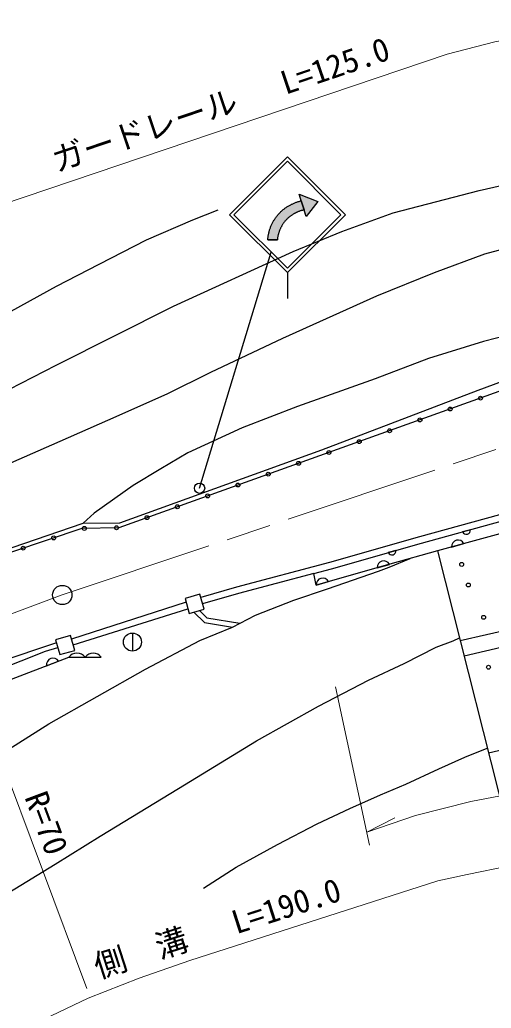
# Model space of a CAD drawing. Units: millimetres, scale not verified. Extents: x 40000 to 680000, y 20000 to 380000.
# Drawn here: x 473008 to 509603, y 260129 to 336896 of the extents above; entities that cross this region are included whole.
import ezdxf
from ezdxf.enums import TextEntityAlignment as Align

# ---------------------------------------------------------------- set-up
doc = ezdxf.new("R2010")
doc.units = ezdxf.units.MM
doc.header["$LTSCALE"] = 1000
doc.linetypes.add('CHAIN', pattern=[18.5, 12, -1.5, 3.5, -1.5])
for name, color, linetype, lineweight in [('M-BGD', 7, 'Continuous', 25), ('M-BMK', 2, 'CHAIN', 13), ('M-BMK-SRVR', 3, 'Continuous', 25), ('M-STR-HTXT', 7, 'Continuous', 13), ('M-STR-STRC', 7, 'Continuous', 25)]:
    doc.layers.add(name, color=color, linetype=linetype, lineweight=lineweight)
doc.styles.add('ＭＳ ゴシック', font='')
doc.styles.get('ＭＳ ゴシック').set_extended_font_data('MS Gothic')

msp = doc.modelspace()

# ---------------------------------------------------------------- hatches: boundary and pattern name
at = {"layer": 'M-STR-STRC'}
for points in [[(495079, 322125), (495035, 322116), (494991, 322106), (494947, 322096), (494904, 322084), (494860, 322072), (494817, 322059), (494774, 322045), (494731, 322031), (494689, 322016), (494646, 322000), (494604, 321983), (494563, 321966), (494522, 321948), (494481, 321929), (494440, 321909), (494400, 321889), (494360, 321868), (494320, 321846), (494281, 321824), (494242, 321801), (494204, 321777), (494166, 321753), (494128, 321728), (494091, 321702), (494054, 321676), (494018, 321649), (493982, 321622), (493947, 321593), (493912, 321565), (493878, 321535), (493844, 321505), (493811, 321475), (493779, 321443), (493746, 321412), (493715, 321379), (493684, 321347), (493654, 321313), (493624, 321279), (493595, 321245), (493566, 321210), (493538, 321175), (493511, 321139), (493484, 321102), (493458, 321066), (493432, 321028), (493407, 320991), (493383, 320952), (493360, 320914), (493337, 320875), (493315, 320836), (493294, 320796), (493273, 320756), (493253, 320715), (493234, 320675), (493215, 320633), (493197, 320592), (493180, 320550), (493163, 320508), (493148, 320466), (493133, 320423), (493119, 320381), (493105, 320337), (493093, 320294), (493081, 320251), (493069, 320207), (493059, 320163), (493049, 320119), (493041, 320075), (493032, 320030), (493025, 319986), (493019, 319941), (493013, 319896), (493008, 319852), (493004, 319807), (493003, 319802), (492260, 319804), (492263, 319842), (492268, 319900), (492274, 319958), (492281, 320016), (492288, 320073), (492297, 320130), (492307, 320188), (492318, 320245), (492330, 320301), (492343, 320358), (492357, 320414), (492372, 320471), (492388, 320526), (492405, 320582), (492423, 320637), (492441, 320692), (492461, 320747), (492482, 320801), (492503, 320855), (492526, 320908), (492550, 320962), (492574, 321014), (492599, 321066), (492626, 321118), (492653, 321170), (492681, 321220), (492710, 321271), (492739, 321321), (492770, 321370), (492802, 321419), (492834, 321467), (492867, 321515), (492901, 321562), (492936, 321608), (492972, 321654), (493008, 321699), (493045, 321744), (493083, 321788), (493122, 321831), (493162, 321873), (493202, 321915), (493243, 321956), (493284, 321997), (493327, 322037), (493370, 322075), (493414, 322114), (493458, 322151), (493503, 322188), (493549, 322224), (493595, 322259), (493642, 322293), (493689, 322326), (493738, 322359), (493786, 322391), (493835, 322421), (493885, 322452), (493935, 322481), (493986, 322509), (494037, 322536), (494089, 322563), (494141, 322588), (494194, 322613), (494247, 322637), (494300, 322660), (494354, 322681), (494408, 322702), (494462, 322722), (494517, 322741), (494572, 322759), (494628, 322777), (494684, 322793), (494740, 322808), (494796, 322822), (494853, 322835), (494687, 323355), (496157, 322790), (495245, 321606)], [(494853, 322835), (494796, 322822), (494740, 322808), (494684, 322793), (494628, 322777), (494572, 322759), (494517, 322741), (494462, 322722), (494408, 322702), (494354, 322681), (494300, 322660), (494247, 322637), (494194, 322613), (494141, 322588), (494089, 322563), (494037, 322536), (493986, 322509), (493935, 322481), (493885, 322452), (493835, 322421), (493786, 322391), (493738, 322359), (493689, 322326), (493642, 322293), (493595, 322259), (493549, 322224), (493503, 322188), (493458, 322151), (493414, 322114), (493370, 322075), (493327, 322037), (493284, 321997), (493243, 321956), (493202, 321915), (493162, 321873), (493122, 321831), (493083, 321788), (493045, 321744), (493008, 321699), (492972, 321654), (492936, 321608), (492901, 321562), (492867, 321515), (492834, 321467), (492802, 321419), (492770, 321370), (492739, 321321), (492710, 321271), (492681, 321220), (492653, 321170), (492626, 321118), (492599, 321066), (492574, 321014), (492550, 320962), (492526, 320908), (492503, 320855), (492482, 320801), (492461, 320747), (492441, 320692), (492423, 320637), (492405, 320582), (492388, 320526), (492372, 320471), (492357, 320414), (492343, 320358), (492330, 320301), (492318, 320245), (492307, 320188), (492297, 320130), (492288, 320073), (492281, 320016), (492274, 319958), (492268, 319900), (492263, 319842), (492260, 319804), (493003, 319802), (493008, 319852), (493013, 319896), (493019, 319941), (493025, 319986), (493032, 320030), (493041, 320075), (493049, 320119), (493059, 320163), (493069, 320207), (493081, 320251), (493093, 320294), (493105, 320337), (493119, 320381), (493133, 320423), (493148, 320466), (493163, 320508), (493180, 320550), (493197, 320592), (493215, 320633), (493234, 320675), (493253, 320715), (493273, 320756), (493294, 320796), (493315, 320836), (493337, 320875), (493360, 320914), (493383, 320952), (493407, 320991), (493432, 321028), (493458, 321066), (493484, 321102), (493511, 321139), (493538, 321175), (493566, 321210), (493595, 321245), (493624, 321279), (493654, 321313), (493684, 321347), (493715, 321379), (493746, 321412), (493779, 321443), (493811, 321475), (493844, 321505), (493878, 321535), (493912, 321565), (493947, 321593), (493982, 321622), (494018, 321649), (494054, 321676), (494091, 321702), (494128, 321728), (494166, 321753), (494204, 321777), (494242, 321801), (494281, 321824), (494320, 321846), (494360, 321868), (494400, 321889), (494440, 321909), (494481, 321929), (494522, 321948), (494563, 321966), (494604, 321983), (494646, 322000), (494689, 322016), (494731, 322031), (494774, 322045), (494817, 322059), (494860, 322072), (494904, 322084), (494947, 322096), (494991, 322106), (495035, 322116), (495079, 322125)]]:
    msp.add_hatch(color=256, dxfattribs=at).paths.add_polyline_path(points)

# ---------------------------------------------------------------- linework, layer by layer
at = {"layer": 'M-BGD'}
for p, q in [((507987, 297295), (507384, 297129)), ((502208, 295684), (501606, 295511)), ((505439, 295642), (513048, 265428)), ((506532, 295944), (507486, 296209)), ((500753, 294328), (501707, 294598)), ((496020, 292989), (496974, 293259)), ((485921, 291663), (477027, 288786)), ((477147, 288363), (486065, 291158)), ((481753, 289269), (481753, 287869)), ((475093, 286733), (476018, 287088))]:
    msp.add_line(p, q, dxfattribs=at)
for points in [[(466756, 305421), (475822, 310070), (484928, 314666), (494241, 318912), (498003, 320458), (502003, 321893), (508673, 323647), (514259, 324916), (518034, 325541), (520181, 325657)], [(439452, 279974), (442085, 281832), (445116, 284530), (448679, 287825), (451539, 290309), (454305, 292520), (457425, 294621), (461861, 297198), (464406, 298613), (467702, 300272), (472303, 302485), (476150, 304179), (479856, 305810), (484450, 307849), (487844, 309533), (493418, 312163), (500726, 315468), (505202, 317258), (509119, 318712), (512395, 319608), (516447, 320525), (520543, 321018), (525388, 321535), (526955, 321692)], [(472352, 314260), (475865, 316219), (479180, 317904), (482855, 319805), (486442, 321370), (488417, 322140)], [(548420, 312560), (546997, 313253), (544996, 313934), (543511, 314330), (540839, 314649), (537089, 315008), (534598, 315199), (531170, 315093), (525627, 314624), (519835, 313986), (516293, 313495), (513035, 312942), (509011, 311920), (504745, 310578), (500593, 309003), (494560, 306873), (490259, 305192), (486058, 303271), (483950, 302016), (481821, 300717), (478795, 298580), (477935, 297798)], [(564548, 303747), (563512, 304119), (560913, 304918), (553400, 307421), (548467, 308925), (543458, 310619), (541563, 311217), (540249, 311674), (537963, 312131), (535392, 312531), (532173, 312778), (527221, 312832), (523103, 312334), (519986, 311665), (518246, 311054), (511204, 308376), (480696, 297449), (477817, 297389), (466963, 293734), (459865, 290351), (455430, 287245), (453586, 285460)], [(444439, 280437), (447128, 281921), (451117, 284210), (452742, 285336), (454534, 286942), (454818, 287262), (459084, 290289), (459771, 290754), (462671, 292064), (466425, 293969), (468771, 294670), (477935, 297798), (480763, 297814), (496451, 303504), (508577, 308137), (518244, 311709), (518989, 311932)], [(559759, 292463), (557934, 293541), (555862, 294659), (551028, 297080), (547637, 298443), (544840, 299491), (541135, 300469), (537219, 301203), (533583, 301553), (528922, 301493), (525044, 301160), (521622, 300774), (515471, 299616), (510242, 298441), (504038, 296736), (497054, 294737), (489832, 292821), (487064, 292032)], [(495830, 293887), (497199, 294250), (504182, 296249), (510386, 297954), (515615, 299129), (521766, 300287), (525188, 300673), (529066, 301006), (533724, 300987), (537352, 300630), (541318, 299849), (544892, 298843), (547548, 297948), (551139, 296489), (555861, 293946), (557984, 292769), (559505, 291865)], [(559273, 291318), (557752, 292222), (555629, 293399), (550907, 295942), (547316, 297401), (544659, 298296), (541076, 299220), (537079, 299913), (533278, 300211), (528979, 300148), (525495, 299850), (521564, 299360), (516314, 298380), (510544, 297056), (505439, 295642), (501733, 294606), (496020, 292989), (495830, 293887)], [(471369, 279750), (475273, 282207), (482756, 286468), (486994, 288684), (489531, 289722), (491294, 290664), (494283, 291813), (496886, 292702), (500863, 294063), (501693, 294382), (503313, 295047)], [(495830, 293887), (489976, 292334), (487203, 291543)], [(507188, 288695), (523547, 292422), (526877, 292924), (530023, 293164), (534767, 293044), (538198, 292443), (543372, 290958), (546534, 289642), (551596, 286909), (556172, 284012)], [(507492, 287488), (522839, 291087), (526036, 291674), (529104, 291956), (533180, 292023), (536929, 291738), (540875, 290707), (545134, 289189), (550045, 286695), (555725, 282958)], [(486967, 291021), (487540, 290461), (490097, 290025)], [(486525, 290895), (487349, 290088), (489519, 289718)], [(461776, 261892), (463577, 263228), (465297, 264470), (467180, 265779), (469497, 267363), (472171, 269108), (475746, 271318), (479239, 273500), (485335, 277194), (491394, 280904), (496197, 283577), (500082, 285611), (502849, 286898), (505342, 288158), (506637, 288668), (507139, 288890)], [(424354, 264838), (424424, 263293), (426444, 263366), (428994, 263525), (431558, 264187), (433148, 264904), (435562, 265893), (459091, 281063), (459972, 281504), (462933, 282842), (466609, 284544), (471199, 286368), (475005, 287858), (475965, 288132)], [(475859, 288507), (471283, 286967), (467394, 285457), (462505, 283307), (459302, 281829), (454394, 278697), (437961, 267970), (435045, 266080), (433567, 265512), (431407, 264678), (429136, 264215), (426835, 264071), (425244, 263979), (425205, 264838)], [(469571, 284613), (476804, 287390), (479331, 287390)], [(509389, 279958), (514128, 281071), (518301, 282032), (523692, 283238), (528054, 283806), (531901, 283860), (535423, 283508), (539974, 282398), (543802, 280880), (547162, 278930), (550494, 276710), (552430, 275197)], [(487281, 269450), (489812, 271076), (493012, 272856), (496093, 274443), (498625, 275639), (501017, 276710), (502986, 277534), (505527, 278720), (507566, 279627), (509293, 280338)]]:
    msp.add_lwpolyline(points, dxfattribs=at)
for points in [[(486169, 290794), (487323, 291123), (486994, 292277), (485840, 291948)], [(476120, 287592), (477273, 287921), (476944, 289075), (475790, 288746)]]:
    msp.add_lwpolyline(points, close=True, dxfattribs=at)
for centre, radius in [((508773, 307505), 150), ((506419, 306662), 150), ((504066, 305819), 150), ((501712, 304976), 150), ((499358, 304133), 150), ((497005, 303290), 150), ((494651, 302447), 150), ((492298, 301604), 150), ((489944, 300761), 150), ((487591, 299918), 150), ((485237, 299075), 150), ((482883, 298232), 150), ((478020, 297393), 150), ((480519, 297445), 150), ((475640, 296656), 150), ((473271, 295858), 150), ((507310, 294597), 150), ((507830, 292998), 150), ((509014, 290485), 150), ((481753, 288569), 700), ((509395, 286612), 150)]:
    msp.add_circle(centre, radius, dxfattribs=at)
for centre, radius, start, end in [((507671, 297264), 318, 205.26024, 5.47797), ((507035, 295982), 505, 26.65228, 184.31047), ((501892, 295650), 318, 205.86661, 6.08434), ((501257, 294369), 505, 26.97066, 184.62885), ((496524, 293030), 505, 26.97066, 184.62885), ((475591, 286819), 505, 32.17041, 189.82861), ((477446, 286905), 804, 37.0531, 142.9469), ((478710, 286935), 770, 36.17331, 143.82669)]:
    msp.add_arc(centre, radius, start, end, dxfattribs=at)
at = {"layer": 'M-BMK'}
msp.add_lwpolyline([(467937, 289133), (476310, 292222), (510599, 303722), (512657, 304287), (516091, 304968), (519686, 305582), (525324, 306009), (530292, 306009), (534681, 305689), (540063, 304824), (544085, 303908), (547181, 303070), (551052, 301716), (555406, 299878), (558405, 298428), (561855, 296609)], dxfattribs=at)
at = {"layer": 'M-BMK-SRVR'}
msp.add_circle((476310, 292222), 750, dxfattribs=at)
msp.add_circle((476310, 292222), 750, dxfattribs=at)
at = {"layer": 'M-STR-HTXT'}
for p, q in [((467937, 289133), (478208, 261674)), ((497512, 285094), (500160, 272791)), ((499945, 273792), (502134, 274904))]:
    msp.add_line(p, q, dxfattribs=at)
for points in [[(439115, 308032), (443613, 311029), (447266, 313263), (451980, 315633), (455419, 317065), (462467, 319442), (506188, 334221), (509887, 335179), (513786, 335906), (518209, 336400), (523311, 336809), (530410, 336896), (536860, 336334), (543527, 335238), (549831, 333626), (556194, 331399), (561097, 329284), (565173, 327261), (569643, 324554), (572543, 322584)], [(499945, 273792), (503720, 275086), (508020, 276195), (513053, 277135), (518220, 277723), (523419, 278001), (530319, 277816), (538808, 276485), (545554, 274660), (551238, 272387)], [(471839, 257634), (474894, 259281), (478318, 260900), (482285, 262452), (486196, 263830), (505471, 270035), (507733, 270521), (511020, 271195), (513846, 271681), (517357, 272078), (521283, 272338), (527433, 272321), (531532, 271975), (536158, 271314), (540568, 270377), (545798, 268831), (549182, 267543)]]:
    msp.add_lwpolyline(points, dxfattribs=at)
at = {"layer": 'M-STR-STRC'}
for p, q in [((489280, 321757), (493780, 326257)), ((489634, 321757), (493780, 325904)), ((498280, 321757), (493780, 326257)), ((497927, 321757), (493780, 325904)), ((495245, 321606), (494687, 323355)), ((494687, 323355), (496157, 322790)), ((496157, 322790), (495245, 321606)), ((489280, 321757), (493780, 317256)), ((489634, 321757), (493780, 317610)), ((493780, 317610), (497927, 321757)), ((493780, 317257), (498280, 321757)), ((492260, 319804), (493003, 319802)), ((486963, 300517), (492533, 318857)), ((493780, 317256), (493780, 315256))]:
    msp.add_line(p, q, dxfattribs=at)
for points in [[(494687, 323355), (496157, 322790), (495245, 321606)], [(494687, 323355), (496157, 322790), (495245, 321606)], [(494853, 322835), (494687, 323355), (496157, 322790), (495245, 321606), (495079, 322125)], [(494853, 322835), (495079, 322125), (495035, 322116), (494991, 322106), (494947, 322096), (494904, 322084), (494860, 322072), (494817, 322059), (494774, 322045), (494731, 322031), (494689, 322016), (494646, 322000), (494604, 321983), (494563, 321966), (494522, 321948), (494481, 321929), (494440, 321909), (494400, 321889), (494360, 321868), (494320, 321846), (494281, 321824), (494242, 321801), (494204, 321777), (494166, 321753), (494128, 321728), (494091, 321702), (494054, 321676), (494018, 321649), (493982, 321622), (493947, 321593), (493912, 321565), (493878, 321535), (493844, 321505), (493811, 321475), (493779, 321443), (493746, 321412), (493715, 321379), (493684, 321347), (493654, 321313), (493624, 321279), (493595, 321245), (493566, 321210), (493538, 321175), (493511, 321139), (493484, 321102), (493458, 321066), (493432, 321028), (493407, 320991), (493383, 320952), (493360, 320914), (493337, 320875), (493315, 320836), (493294, 320796), (493273, 320756), (493253, 320715), (493234, 320675), (493215, 320633), (493197, 320592), (493180, 320550), (493163, 320508), (493148, 320466), (493133, 320423), (493119, 320381), (493105, 320337), (493093, 320294), (493081, 320251), (493069, 320207), (493059, 320163), (493049, 320119), (493041, 320075), (493032, 320030), (493025, 319986), (493019, 319941), (493013, 319896), (493008, 319852), (493004, 319807), (493003, 319802), (492260, 319804), (492263, 319842), (492268, 319900), (492274, 319958), (492281, 320016), (492288, 320073), (492297, 320130), (492307, 320188), (492318, 320245), (492330, 320301), (492343, 320358), (492357, 320414), (492372, 320471), (492388, 320526), (492405, 320582), (492423, 320637), (492441, 320692), (492461, 320747), (492482, 320801), (492503, 320855), (492526, 320908), (492550, 320962), (492574, 321014), (492599, 321066), (492626, 321118), (492653, 321170), (492681, 321220), (492710, 321271), (492739, 321321), (492770, 321370), (492802, 321419), (492834, 321467), (492867, 321515), (492901, 321562), (492936, 321608), (492972, 321654), (493008, 321699), (493045, 321744), (493083, 321788), (493122, 321831), (493162, 321873), (493202, 321915), (493243, 321956), (493284, 321997), (493327, 322037), (493370, 322075), (493414, 322114), (493458, 322151), (493503, 322188), (493549, 322224), (493595, 322259), (493642, 322293), (493689, 322326), (493738, 322359), (493786, 322391), (493835, 322421), (493885, 322452), (493935, 322481), (493986, 322509), (494037, 322536), (494089, 322563), (494141, 322588), (494194, 322613), (494247, 322637), (494300, 322660), (494354, 322681), (494408, 322702), (494462, 322722), (494517, 322741), (494572, 322759), (494628, 322777), (494684, 322793), (494740, 322808), (494796, 322822)]]:
    msp.add_lwpolyline(points, close=True, dxfattribs=at)
msp.add_circle((486963, 300517), 400, dxfattribs=at)

# ---------------------------------------------------------------- texts
at = {"layer": 'M-STR-HTXT', "style": 'ＭＳ ゴシック'}
for s, rotation, p in [('ガードレール   L=125.0', 18.677, (489066, 328940)), ('R=70', 290.507, (473715, 273999)), ('側  溝   L=190.0', 17.846, (488793, 264960))]:
    msp.add_text(s, height=1833, rotation=rotation, dxfattribs=at).set_placement(p, align=Align.BOTTOM_CENTER)

doc.saveas('drawing.dxf')
